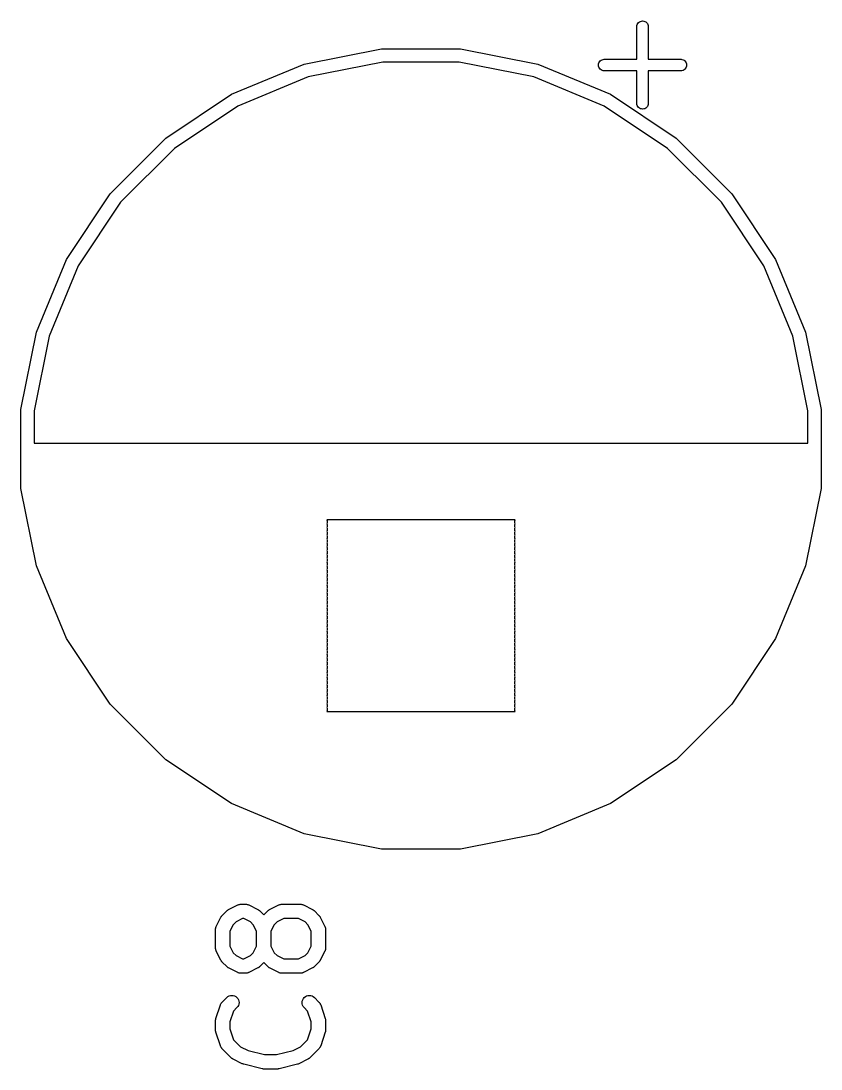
# Model space of a CAD drawing. Extents: x 2.56 to 5.78, y -4.33 to -3.11.
# Drawn here: x 3.6854 to 4.0146, y -3.6239 to -3.1929 of the extents above; entities that cross this region are included whole.
import ezdxf

# ---------------------------------------------------------------- set-up
doc = ezdxf.new("R2010")
doc.units = 0
doc.header["$MEASUREMENT"] = 0
doc.layers.add('BLACK', color=7, linetype='CONTINUOUS')

msp = doc.modelspace()

# ---------------------------------------------------------------- linework, layer by layer
at = {"layer": 'BLACK', "linetype": 'CONTINUOUS'}
for p, q in [((3.93946, -3.19361), (3.93982, -3.19331)), ((3.93982, -3.19331), (3.94023, -3.19309)), ((3.94023, -3.19309), (3.94068, -3.19296)), ((3.94068, -3.19296), (3.94114, -3.19291)), ((3.94114, -3.19291), (3.9416, -3.19296)), ((3.9416, -3.19296), (3.94205, -3.19309)), ((3.94205, -3.19309), (3.94246, -3.19331)), ((3.94246, -3.19331), (3.94282, -3.19361)), ((3.93878, -3.19517), (3.93881, -3.19482)), ((3.93878, -3.20867), (3.93878, -3.19517)), ((3.93881, -3.19482), (3.93895, -3.19438)), ((3.93895, -3.19438), (3.93917, -3.19397)), ((3.93917, -3.19397), (3.93946, -3.19361)), ((3.94282, -3.19361), (3.94312, -3.19397)), ((3.94312, -3.19397), (3.94333, -3.19438)), ((3.94333, -3.19438), (3.94347, -3.19482)), ((3.94347, -3.19482), (3.9435, -3.19517)), ((3.9435, -3.19517), (3.9435, -3.20867)), ((3.802, -3.21066), (3.83379, -3.20434)), ((3.83379, -3.20434), (3.86621, -3.20434)), ((3.86621, -3.20434), (3.898, -3.21066)), ((3.77205, -3.22307), (3.802, -3.21066)), ((3.83433, -3.20982), (3.8036, -3.21594)), ((3.86567, -3.20982), (3.83433, -3.20982)), ((3.8964, -3.21594), (3.86567, -3.20982)), ((3.898, -3.21066), (3.92795, -3.22307)), ((3.92302, -3.21104), (3.92307, -3.21057)), ((3.92307, -3.21057), (3.9232, -3.21013)), ((3.9232, -3.21013), (3.92342, -3.20972)), ((3.92342, -3.20972), (3.92372, -3.20936)), ((3.92372, -3.20936), (3.92407, -3.20906)), ((3.92407, -3.20906), (3.92449, -3.20884)), ((3.92449, -3.20884), (3.92493, -3.20871)), ((3.92493, -3.20871), (3.92528, -3.20867)), ((3.92528, -3.20867), (3.93878, -3.20867)), ((3.9435, -3.20867), (3.95701, -3.20867)), ((3.95701, -3.20867), (3.95735, -3.20871)), ((3.95735, -3.20871), (3.9578, -3.20884)), ((3.9578, -3.20884), (3.95821, -3.20906)), ((3.95821, -3.20906), (3.95857, -3.20936)), ((3.95857, -3.20936), (3.95886, -3.20972)), ((3.95886, -3.20972), (3.95908, -3.21013)), ((3.95908, -3.21013), (3.95922, -3.21057)), ((3.95922, -3.21057), (3.95926, -3.21104)), ((3.92307, -3.2115), (3.92302, -3.21104)), ((3.9232, -3.21194), (3.92307, -3.2115)), ((3.92342, -3.21235), (3.9232, -3.21194)), ((3.92372, -3.21271), (3.92342, -3.21235)), ((3.92407, -3.21301), (3.92372, -3.21271)), ((3.92449, -3.21323), (3.92407, -3.21301)), ((3.92493, -3.21336), (3.92449, -3.21323)), ((3.92528, -3.2134), (3.92493, -3.21336)), ((3.93878, -3.2134), (3.92528, -3.2134)), ((3.93878, -3.2269), (3.93878, -3.2134)), ((3.95701, -3.2134), (3.9435, -3.2134)), ((3.9435, -3.2134), (3.9435, -3.2269)), ((3.95735, -3.21336), (3.95701, -3.2134)), ((3.9578, -3.21323), (3.95735, -3.21336)), ((3.95821, -3.21301), (3.9578, -3.21323)), ((3.95857, -3.21271), (3.95821, -3.21301)), ((3.95886, -3.21235), (3.95857, -3.21271)), ((3.95908, -3.21194), (3.95886, -3.21235)), ((3.95922, -3.2115), (3.95908, -3.21194)), ((3.95926, -3.21104), (3.95922, -3.2115)), ((3.8036, -3.21594), (3.77465, -3.22793)), ((3.92535, -3.22793), (3.8964, -3.21594)), ((3.7451, -3.24108), (3.77205, -3.22307)), ((3.92795, -3.22307), (3.9549, -3.24108)), ((3.77465, -3.22793), (3.7486, -3.24534)), ((3.9514, -3.24534), (3.92535, -3.22793)), ((3.93881, -3.22725), (3.93878, -3.2269)), ((3.93895, -3.22769), (3.93881, -3.22725)), ((3.93917, -3.2281), (3.93895, -3.22769)), ((3.94333, -3.22769), (3.94312, -3.2281)), ((3.94347, -3.22725), (3.94333, -3.22769)), ((3.9435, -3.2269), (3.94347, -3.22725)), ((3.93946, -3.22846), (3.93917, -3.2281)), ((3.93982, -3.22876), (3.93946, -3.22846)), ((3.94023, -3.22898), (3.93982, -3.22876)), ((3.94068, -3.22911), (3.94023, -3.22898)), ((3.94114, -3.22916), (3.94068, -3.22911)), ((3.9416, -3.22911), (3.94114, -3.22916)), ((3.94205, -3.22898), (3.9416, -3.22911)), ((3.94246, -3.22876), (3.94205, -3.22898)), ((3.94282, -3.22846), (3.94246, -3.22876)), ((3.94312, -3.2281), (3.94282, -3.22846)), ((3.72218, -3.264), (3.7451, -3.24108)), ((3.9549, -3.24108), (3.97782, -3.264)), ((3.7486, -3.24534), (3.72644, -3.26749)), ((3.97356, -3.26749), (3.9514, -3.24534)), ((3.70417, -3.29095), (3.72218, -3.264)), ((3.97782, -3.264), (3.99583, -3.29095)), ((3.72644, -3.26749), (3.70903, -3.29355)), ((3.99097, -3.29355), (3.97356, -3.26749)), ((3.69177, -3.3209), (3.70417, -3.29095)), ((3.99583, -3.29095), (4.00823, -3.3209)), ((3.70903, -3.29355), (3.69704, -3.3225)), ((4.00296, -3.3225), (3.99097, -3.29355)), ((3.68544, -3.35269), (3.69177, -3.3209)), ((3.69704, -3.3225), (3.69093, -3.35323)), ((4.00907, -3.35323), (4.00296, -3.3225)), ((4.00823, -3.3209), (4.01456, -3.35269)), ((3.68544, -3.38511), (3.68544, -3.35269)), ((4.01456, -3.35269), (4.01456, -3.38511)), ((3.69093, -3.35323), (3.69093, -3.36654)), ((4.00907, -3.36654), (4.00907, -3.35323)), ((3.69093, -3.36654), (4.00907, -3.36654)), ((3.69177, -3.4169), (3.68544, -3.38511)), ((4.01456, -3.38511), (4.00823, -3.4169)), ((3.8113, -3.39803), (3.81128, -3.39807)), ((3.81128, -3.39807), (3.81138, -3.3984)), ((3.81138, -3.39932), (3.81128, -3.39965)), ((3.81128, -3.39965), (3.81138, -3.39997)), ((3.8887, -3.39803), (3.8113, -3.39803)), ((3.81138, -3.3984), (3.81143, -3.39886)), ((3.81143, -3.39886), (3.81138, -3.39932)), ((3.81138, -3.39997), (3.81143, -3.40043)), ((3.81143, -3.40043), (3.81138, -3.4009)), ((3.88857, -3.39886), (3.88862, -3.3984)), ((3.88862, -3.39932), (3.88857, -3.39886)), ((3.88857, -3.40043), (3.88862, -3.39997)), ((3.88862, -3.4009), (3.88857, -3.40043)), ((3.88862, -3.3984), (3.88872, -3.39807)), ((3.88872, -3.39965), (3.88862, -3.39932)), ((3.88862, -3.39997), (3.88872, -3.39965)), ((3.88872, -3.39807), (3.8887, -3.39803)), ((3.81138, -3.4009), (3.81128, -3.40122)), ((3.81128, -3.40122), (3.81138, -3.40154)), ((3.81138, -3.40247), (3.81128, -3.4028)), ((3.81128, -3.4028), (3.81138, -3.40312)), ((3.81138, -3.40405), (3.81128, -3.40437)), ((3.81128, -3.40437), (3.81138, -3.40469)), ((3.81138, -3.40154), (3.81143, -3.40201)), ((3.81143, -3.40201), (3.81138, -3.40247)), ((3.81138, -3.40312), (3.81143, -3.40358)), ((3.81143, -3.40358), (3.81138, -3.40405)), ((3.81138, -3.40469), (3.81143, -3.40516)), ((3.88857, -3.40201), (3.88862, -3.40154)), ((3.88862, -3.40247), (3.88857, -3.40201)), ((3.88857, -3.40358), (3.88862, -3.40312)), ((3.88862, -3.40405), (3.88857, -3.40358)), ((3.88857, -3.40516), (3.88862, -3.40469)), ((3.88872, -3.40122), (3.88862, -3.4009)), ((3.88862, -3.40154), (3.88872, -3.40122)), ((3.88872, -3.4028), (3.88862, -3.40247)), ((3.88862, -3.40312), (3.88872, -3.4028)), ((3.88872, -3.40437), (3.88862, -3.40405)), ((3.88862, -3.40469), (3.88872, -3.40437)), ((3.81138, -3.40562), (3.81128, -3.40594)), ((3.81128, -3.40594), (3.81138, -3.40627)), ((3.81138, -3.4072), (3.81128, -3.40752)), ((3.81128, -3.40752), (3.81138, -3.40784)), ((3.81138, -3.40877), (3.81128, -3.40909)), ((3.81143, -3.40516), (3.81138, -3.40562)), ((3.81138, -3.40627), (3.81143, -3.40673)), ((3.81143, -3.40673), (3.81138, -3.4072)), ((3.81138, -3.40784), (3.81143, -3.40831)), ((3.81143, -3.40831), (3.81138, -3.40877)), ((3.88862, -3.40562), (3.88857, -3.40516)), ((3.88857, -3.40673), (3.88862, -3.40627)), ((3.88862, -3.4072), (3.88857, -3.40673)), ((3.88857, -3.40831), (3.88862, -3.40784)), ((3.88862, -3.40877), (3.88857, -3.40831)), ((3.88872, -3.40594), (3.88862, -3.40562)), ((3.88862, -3.40627), (3.88872, -3.40594)), ((3.88872, -3.40752), (3.88862, -3.4072)), ((3.88862, -3.40784), (3.88872, -3.40752)), ((3.88872, -3.40909), (3.88862, -3.40877)), ((3.81128, -3.40909), (3.81138, -3.40942)), ((3.81138, -3.41034), (3.81128, -3.41067)), ((3.81128, -3.41067), (3.81138, -3.41099)), ((3.81138, -3.41192), (3.81128, -3.41224)), ((3.81128, -3.41224), (3.81138, -3.41257)), ((3.81138, -3.40942), (3.81143, -3.40988)), ((3.81143, -3.40988), (3.81138, -3.41034)), ((3.81138, -3.41099), (3.81143, -3.41146)), ((3.81143, -3.41146), (3.81138, -3.41192)), ((3.81138, -3.41257), (3.81143, -3.41303)), ((3.81143, -3.41303), (3.81138, -3.41349)), ((3.88857, -3.40988), (3.88862, -3.40942)), ((3.88862, -3.41034), (3.88857, -3.40988)), ((3.88857, -3.41146), (3.88862, -3.41099)), ((3.88862, -3.41192), (3.88857, -3.41146)), ((3.88857, -3.41303), (3.88862, -3.41257)), ((3.88862, -3.41349), (3.88857, -3.41303)), ((3.88862, -3.40942), (3.88872, -3.40909)), ((3.88872, -3.41067), (3.88862, -3.41034)), ((3.88862, -3.41099), (3.88872, -3.41067)), ((3.88872, -3.41224), (3.88862, -3.41192)), ((3.88862, -3.41257), (3.88872, -3.41224)), ((3.70417, -3.44685), (3.69177, -3.4169)), ((3.81138, -3.41349), (3.81128, -3.41382)), ((3.81128, -3.41382), (3.81138, -3.41414)), ((3.81138, -3.41507), (3.81128, -3.41539)), ((3.81128, -3.41539), (3.81138, -3.41572)), ((3.81138, -3.41664), (3.81128, -3.41697)), ((3.81128, -3.41697), (3.81138, -3.41729)), ((3.81138, -3.41414), (3.81143, -3.41461)), ((3.81143, -3.41461), (3.81138, -3.41507)), ((3.81138, -3.41572), (3.81143, -3.41618)), ((3.81143, -3.41618), (3.81138, -3.41664)), ((3.81138, -3.41729), (3.81143, -3.41776)), ((3.88857, -3.41461), (3.88862, -3.41414)), ((3.88862, -3.41507), (3.88857, -3.41461)), ((3.88857, -3.41618), (3.88862, -3.41572)), ((3.88862, -3.41664), (3.88857, -3.41618)), ((3.88857, -3.41776), (3.88862, -3.41729)), ((3.88872, -3.41382), (3.88862, -3.41349)), ((3.88862, -3.41414), (3.88872, -3.41382)), ((3.88872, -3.41539), (3.88862, -3.41507)), ((3.88862, -3.41572), (3.88872, -3.41539)), ((3.88872, -3.41697), (3.88862, -3.41664)), ((3.88862, -3.41729), (3.88872, -3.41697)), ((4.00823, -3.4169), (3.99583, -3.44685)), ((3.81138, -3.41822), (3.81128, -3.41854)), ((3.81128, -3.41854), (3.81138, -3.41887)), ((3.81138, -3.41979), (3.81128, -3.42012)), ((3.81128, -3.42012), (3.81138, -3.42044)), ((3.81138, -3.42137), (3.81128, -3.42169)), ((3.81128, -3.42169), (3.81138, -3.42202)), ((3.81143, -3.41776), (3.81138, -3.41822)), ((3.81138, -3.41887), (3.81143, -3.41933)), ((3.81143, -3.41933), (3.81138, -3.41979)), ((3.81138, -3.42044), (3.81143, -3.42091)), ((3.81143, -3.42091), (3.81138, -3.42137)), ((3.88862, -3.41822), (3.88857, -3.41776)), ((3.88857, -3.41933), (3.88862, -3.41887)), ((3.88862, -3.41979), (3.88857, -3.41933)), ((3.88857, -3.42091), (3.88862, -3.42044)), ((3.88862, -3.42137), (3.88857, -3.42091)), ((3.88872, -3.41854), (3.88862, -3.41822)), ((3.88862, -3.41887), (3.88872, -3.41854)), ((3.88872, -3.42012), (3.88862, -3.41979)), ((3.88862, -3.42044), (3.88872, -3.42012)), ((3.88872, -3.42169), (3.88862, -3.42137)), ((3.88862, -3.42202), (3.88872, -3.42169)), ((3.81138, -3.42294), (3.81128, -3.42327)), ((3.81128, -3.42327), (3.81138, -3.42359)), ((3.81138, -3.42452), (3.81128, -3.42484)), ((3.81128, -3.42484), (3.81138, -3.42517)), ((3.81138, -3.42609), (3.81128, -3.42642)), ((3.81138, -3.42202), (3.81143, -3.42248)), ((3.81143, -3.42248), (3.81138, -3.42294)), ((3.81138, -3.42359), (3.81143, -3.42406)), ((3.81143, -3.42406), (3.81138, -3.42452)), ((3.81138, -3.42517), (3.81143, -3.42563)), ((3.81143, -3.42563), (3.81138, -3.42609)), ((3.88857, -3.42248), (3.88862, -3.42202)), ((3.88862, -3.42294), (3.88857, -3.42248)), ((3.88857, -3.42406), (3.88862, -3.42359)), ((3.88862, -3.42452), (3.88857, -3.42406)), ((3.88857, -3.42563), (3.88862, -3.42517)), ((3.88862, -3.42609), (3.88857, -3.42563)), ((3.88872, -3.42327), (3.88862, -3.42294)), ((3.88862, -3.42359), (3.88872, -3.42327)), ((3.88872, -3.42484), (3.88862, -3.42452)), ((3.88862, -3.42517), (3.88872, -3.42484)), ((3.88872, -3.42642), (3.88862, -3.42609)), ((3.81128, -3.42642), (3.81138, -3.42674)), ((3.81138, -3.42767), (3.81128, -3.42799)), ((3.81128, -3.42799), (3.81138, -3.42832)), ((3.81138, -3.42924), (3.81128, -3.42957)), ((3.81128, -3.42957), (3.81138, -3.42989)), ((3.81138, -3.42674), (3.81143, -3.4272)), ((3.81143, -3.4272), (3.81138, -3.42767)), ((3.81138, -3.42832), (3.81143, -3.42878)), ((3.81143, -3.42878), (3.81138, -3.42924)), ((3.81138, -3.42989), (3.81143, -3.43035)), ((3.81143, -3.43035), (3.81138, -3.43082)), ((3.88857, -3.4272), (3.88862, -3.42674)), ((3.88862, -3.42767), (3.88857, -3.4272)), ((3.88857, -3.42878), (3.88862, -3.42832)), ((3.88862, -3.42924), (3.88857, -3.42878)), ((3.88857, -3.43035), (3.88862, -3.42989)), ((3.88862, -3.43082), (3.88857, -3.43035)), ((3.88862, -3.42674), (3.88872, -3.42642)), ((3.88872, -3.42799), (3.88862, -3.42767)), ((3.88862, -3.42832), (3.88872, -3.42799)), ((3.88872, -3.42957), (3.88862, -3.42924)), ((3.88862, -3.42989), (3.88872, -3.42957)), ((3.81138, -3.43082), (3.81128, -3.43114)), ((3.81128, -3.43114), (3.81138, -3.43147)), ((3.81138, -3.43239), (3.81128, -3.43272)), ((3.81128, -3.43272), (3.81138, -3.43304)), ((3.81138, -3.43397), (3.81128, -3.43429)), ((3.81128, -3.43429), (3.81138, -3.43462)), ((3.81138, -3.43147), (3.81143, -3.43193)), ((3.81143, -3.43193), (3.81138, -3.43239)), ((3.81138, -3.43304), (3.81143, -3.4335)), ((3.81143, -3.4335), (3.81138, -3.43397)), ((3.81138, -3.43462), (3.81143, -3.43508)), ((3.88857, -3.43193), (3.88862, -3.43147)), ((3.88862, -3.43239), (3.88857, -3.43193)), ((3.88857, -3.4335), (3.88862, -3.43304)), ((3.88862, -3.43397), (3.88857, -3.4335)), ((3.88857, -3.43508), (3.88862, -3.43462)), ((3.88872, -3.43114), (3.88862, -3.43082)), ((3.88862, -3.43147), (3.88872, -3.43114)), ((3.88872, -3.43272), (3.88862, -3.43239)), ((3.88862, -3.43304), (3.88872, -3.43272)), ((3.88872, -3.43429), (3.88862, -3.43397)), ((3.88862, -3.43462), (3.88872, -3.43429)), ((3.81138, -3.43554), (3.81128, -3.43587)), ((3.81128, -3.43587), (3.81138, -3.43619)), ((3.81138, -3.43712), (3.81128, -3.43744)), ((3.81128, -3.43744), (3.81138, -3.43777)), ((3.81138, -3.43869), (3.81128, -3.43902)), ((3.81128, -3.43902), (3.81138, -3.43934)), ((3.81143, -3.43508), (3.81138, -3.43554)), ((3.81138, -3.43619), (3.81143, -3.43665)), ((3.81143, -3.43665), (3.81138, -3.43712)), ((3.81138, -3.43777), (3.81143, -3.43823)), ((3.81143, -3.43823), (3.81138, -3.43869)), ((3.88862, -3.43554), (3.88857, -3.43508)), ((3.88857, -3.43665), (3.88862, -3.43619)), ((3.88862, -3.43712), (3.88857, -3.43665)), ((3.88857, -3.43823), (3.88862, -3.43777)), ((3.88862, -3.43869), (3.88857, -3.43823)), ((3.88872, -3.43587), (3.88862, -3.43554)), ((3.88862, -3.43619), (3.88872, -3.43587)), ((3.88872, -3.43744), (3.88862, -3.43712)), ((3.88862, -3.43777), (3.88872, -3.43744)), ((3.88872, -3.43902), (3.88862, -3.43869)), ((3.88862, -3.43934), (3.88872, -3.43902)), ((3.81138, -3.44027), (3.81128, -3.44059)), ((3.81128, -3.44059), (3.81138, -3.44091)), ((3.81138, -3.44184), (3.81128, -3.44217)), ((3.81128, -3.44217), (3.81138, -3.44249)), ((3.81138, -3.44342), (3.81128, -3.44374)), ((3.81138, -3.43934), (3.81143, -3.4398)), ((3.81143, -3.4398), (3.81138, -3.44027)), ((3.81138, -3.44091), (3.81143, -3.44138)), ((3.81143, -3.44138), (3.81138, -3.44184)), ((3.81138, -3.44249), (3.81143, -3.44295)), ((3.81143, -3.44295), (3.81138, -3.44342)), ((3.88857, -3.4398), (3.88862, -3.43934)), ((3.88862, -3.44027), (3.88857, -3.4398)), ((3.88857, -3.44138), (3.88862, -3.44091)), ((3.88862, -3.44184), (3.88857, -3.44138)), ((3.88857, -3.44295), (3.88862, -3.44249)), ((3.88862, -3.44342), (3.88857, -3.44295)), ((3.88872, -3.44059), (3.88862, -3.44027)), ((3.88862, -3.44091), (3.88872, -3.44059)), ((3.88872, -3.44217), (3.88862, -3.44184)), ((3.88862, -3.44249), (3.88872, -3.44217)), ((3.88872, -3.44374), (3.88862, -3.44342)), ((3.72218, -3.4738), (3.70417, -3.44685)), ((3.81128, -3.44374), (3.81138, -3.44406)), ((3.81138, -3.44499), (3.81128, -3.44531)), ((3.81128, -3.44531), (3.81138, -3.44564)), ((3.81138, -3.44657), (3.81128, -3.44689)), ((3.81128, -3.44689), (3.81138, -3.44721)), ((3.81138, -3.44406), (3.81143, -3.44453)), ((3.81143, -3.44453), (3.81138, -3.44499)), ((3.81138, -3.44564), (3.81143, -3.4461)), ((3.81143, -3.4461), (3.81138, -3.44657)), ((3.81138, -3.44721), (3.81143, -3.44768)), ((3.81143, -3.44768), (3.81138, -3.44814)), ((3.88857, -3.44453), (3.88862, -3.44406)), ((3.88862, -3.44499), (3.88857, -3.44453)), ((3.88857, -3.4461), (3.88862, -3.44564)), ((3.88862, -3.44657), (3.88857, -3.4461)), ((3.88857, -3.44768), (3.88862, -3.44721)), ((3.88862, -3.44814), (3.88857, -3.44768)), ((3.88862, -3.44406), (3.88872, -3.44374)), ((3.88872, -3.44531), (3.88862, -3.44499)), ((3.88862, -3.44564), (3.88872, -3.44531)), ((3.88872, -3.44689), (3.88862, -3.44657)), ((3.88862, -3.44721), (3.88872, -3.44689)), ((3.99583, -3.44685), (3.97782, -3.4738)), ((3.81138, -3.44814), (3.81128, -3.44846)), ((3.81128, -3.44846), (3.81138, -3.44879)), ((3.81138, -3.44972), (3.81128, -3.45004)), ((3.81128, -3.45004), (3.81138, -3.45036)), ((3.81138, -3.45129), (3.81128, -3.45161)), ((3.81128, -3.45161), (3.81138, -3.45194)), ((3.81138, -3.44879), (3.81143, -3.44925)), ((3.81143, -3.44925), (3.81138, -3.44972)), ((3.81138, -3.45036), (3.81143, -3.45083)), ((3.81143, -3.45083), (3.81138, -3.45129)), ((3.81138, -3.45194), (3.81143, -3.4524)), ((3.88857, -3.44925), (3.88862, -3.44879)), ((3.88862, -3.44972), (3.88857, -3.44925)), ((3.88857, -3.45083), (3.88862, -3.45036)), ((3.88862, -3.45129), (3.88857, -3.45083)), ((3.88857, -3.4524), (3.88862, -3.45194)), ((3.88872, -3.44846), (3.88862, -3.44814)), ((3.88862, -3.44879), (3.88872, -3.44846)), ((3.88872, -3.45004), (3.88862, -3.44972)), ((3.88862, -3.45036), (3.88872, -3.45004)), ((3.88872, -3.45161), (3.88862, -3.45129)), ((3.88862, -3.45194), (3.88872, -3.45161)), ((3.81138, -3.45286), (3.81128, -3.45319)), ((3.81128, -3.45319), (3.81138, -3.45351)), ((3.81138, -3.45444), (3.81128, -3.45476)), ((3.81128, -3.45476), (3.81138, -3.45509)), ((3.81138, -3.45601), (3.81128, -3.45634)), ((3.81128, -3.45634), (3.81138, -3.45666)), ((3.81143, -3.4524), (3.81138, -3.45286)), ((3.81138, -3.45351), (3.81143, -3.45398)), ((3.81143, -3.45398), (3.81138, -3.45444)), ((3.81138, -3.45509), (3.81143, -3.45555)), ((3.81143, -3.45555), (3.81138, -3.45601)), ((3.88862, -3.45286), (3.88857, -3.4524)), ((3.88857, -3.45398), (3.88862, -3.45351)), ((3.88862, -3.45444), (3.88857, -3.45398)), ((3.88857, -3.45555), (3.88862, -3.45509)), ((3.88862, -3.45601), (3.88857, -3.45555)), ((3.88872, -3.45319), (3.88862, -3.45286)), ((3.88862, -3.45351), (3.88872, -3.45319)), ((3.88872, -3.45476), (3.88862, -3.45444)), ((3.88862, -3.45509), (3.88872, -3.45476)), ((3.88872, -3.45634), (3.88862, -3.45601)), ((3.88862, -3.45666), (3.88872, -3.45634)), ((3.81138, -3.45759), (3.81128, -3.45791)), ((3.81128, -3.45791), (3.81138, -3.45824)), ((3.81138, -3.45916), (3.81128, -3.45949)), ((3.81128, -3.45949), (3.81138, -3.45981)), ((3.81138, -3.46074), (3.81128, -3.46106)), ((3.81138, -3.45666), (3.81143, -3.45713)), ((3.81143, -3.45713), (3.81138, -3.45759)), ((3.81138, -3.45824), (3.81143, -3.4587)), ((3.81143, -3.4587), (3.81138, -3.45916)), ((3.81138, -3.45981), (3.81143, -3.46028)), ((3.81143, -3.46028), (3.81138, -3.46074)), ((3.88857, -3.45713), (3.88862, -3.45666)), ((3.88862, -3.45759), (3.88857, -3.45713)), ((3.88857, -3.4587), (3.88862, -3.45824)), ((3.88862, -3.45916), (3.88857, -3.4587)), ((3.88857, -3.46028), (3.88862, -3.45981)), ((3.88862, -3.46074), (3.88857, -3.46028)), ((3.88872, -3.45791), (3.88862, -3.45759)), ((3.88862, -3.45824), (3.88872, -3.45791)), ((3.88872, -3.45949), (3.88862, -3.45916)), ((3.88862, -3.45981), (3.88872, -3.45949)), ((3.88872, -3.46106), (3.88862, -3.46074)), ((3.81128, -3.46106), (3.81138, -3.46139)), ((3.81138, -3.46231), (3.81128, -3.46264)), ((3.81128, -3.46264), (3.81138, -3.46296)), ((3.81138, -3.46389), (3.81128, -3.46421)), ((3.81128, -3.46421), (3.81138, -3.46454)), ((3.81138, -3.46139), (3.81143, -3.46185)), ((3.81143, -3.46185), (3.81138, -3.46231)), ((3.81138, -3.46296), (3.81143, -3.46343)), ((3.81143, -3.46343), (3.81138, -3.46389)), ((3.81138, -3.46454), (3.81143, -3.465)), ((3.81143, -3.465), (3.81138, -3.46546)), ((3.88857, -3.46185), (3.88862, -3.46139)), ((3.88862, -3.46231), (3.88857, -3.46185)), ((3.88857, -3.46343), (3.88862, -3.46296)), ((3.88862, -3.46389), (3.88857, -3.46343)), ((3.88857, -3.465), (3.88862, -3.46454)), ((3.88862, -3.46546), (3.88857, -3.465)), ((3.88862, -3.46139), (3.88872, -3.46106)), ((3.88872, -3.46264), (3.88862, -3.46231)), ((3.88862, -3.46296), (3.88872, -3.46264)), ((3.88872, -3.46421), (3.88862, -3.46389)), ((3.88862, -3.46454), (3.88872, -3.46421)), ((3.81138, -3.46546), (3.81128, -3.46579)), ((3.81128, -3.46579), (3.81138, -3.46611)), ((3.81138, -3.46704), (3.81128, -3.46736)), ((3.81128, -3.46736), (3.81138, -3.46769)), ((3.81138, -3.46861), (3.81128, -3.46894)), ((3.81128, -3.46894), (3.81138, -3.46926)), ((3.81138, -3.46611), (3.81143, -3.46657)), ((3.81143, -3.46657), (3.81138, -3.46704)), ((3.81138, -3.46769), (3.81143, -3.46815)), ((3.81143, -3.46815), (3.81138, -3.46861)), ((3.81138, -3.46926), (3.81143, -3.46972)), ((3.88857, -3.46657), (3.88862, -3.46611)), ((3.88862, -3.46704), (3.88857, -3.46657)), ((3.88857, -3.46815), (3.88862, -3.46769)), ((3.88862, -3.46861), (3.88857, -3.46815)), ((3.88857, -3.46972), (3.88862, -3.46926)), ((3.88872, -3.46579), (3.88862, -3.46546)), ((3.88862, -3.46611), (3.88872, -3.46579)), ((3.88872, -3.46736), (3.88862, -3.46704)), ((3.88862, -3.46769), (3.88872, -3.46736)), ((3.88872, -3.46894), (3.88862, -3.46861)), ((3.88862, -3.46926), (3.88872, -3.46894)), ((3.81138, -3.47019), (3.81128, -3.47051)), ((3.81128, -3.47051), (3.81138, -3.47084)), ((3.81138, -3.47176), (3.81128, -3.47209)), ((3.81128, -3.47209), (3.81138, -3.47241)), ((3.81138, -3.47334), (3.81128, -3.47366)), ((3.81128, -3.47366), (3.81138, -3.47399)), ((3.81143, -3.46972), (3.81138, -3.47019)), ((3.81138, -3.47084), (3.81143, -3.4713)), ((3.81143, -3.4713), (3.81138, -3.47176)), ((3.81138, -3.47241), (3.81143, -3.47287)), ((3.81143, -3.47287), (3.81138, -3.47334)), ((3.88862, -3.47019), (3.88857, -3.46972)), ((3.88857, -3.4713), (3.88862, -3.47084)), ((3.88862, -3.47176), (3.88857, -3.4713)), ((3.88857, -3.47287), (3.88862, -3.47241)), ((3.88862, -3.47334), (3.88857, -3.47287)), ((3.88872, -3.47051), (3.88862, -3.47019)), ((3.88862, -3.47084), (3.88872, -3.47051)), ((3.88872, -3.47209), (3.88862, -3.47176)), ((3.88862, -3.47241), (3.88872, -3.47209)), ((3.88872, -3.47366), (3.88862, -3.47334)), ((3.88862, -3.47399), (3.88872, -3.47366)), ((3.7451, -3.49672), (3.72218, -3.4738)), ((3.81138, -3.47491), (3.81128, -3.47524)), ((3.81128, -3.47524), (3.81138, -3.47556)), ((3.81138, -3.47649), (3.81128, -3.47681)), ((3.81128, -3.47681), (3.88872, -3.47681)), ((3.81138, -3.47399), (3.81143, -3.47445)), ((3.81143, -3.47445), (3.81138, -3.47491)), ((3.81138, -3.47556), (3.81143, -3.47602)), ((3.81143, -3.47602), (3.81138, -3.47649)), ((3.88857, -3.47445), (3.88862, -3.47399)), ((3.88862, -3.47491), (3.88857, -3.47445)), ((3.88857, -3.47602), (3.88862, -3.47556)), ((3.88862, -3.47649), (3.88857, -3.47602)), ((3.88872, -3.47524), (3.88862, -3.47491)), ((3.88862, -3.47556), (3.88872, -3.47524)), ((3.88872, -3.47681), (3.88862, -3.47649)), ((3.97782, -3.4738), (3.9549, -3.49672)), ((3.77205, -3.51473), (3.7451, -3.49672)), ((3.9549, -3.49672), (3.92795, -3.51473)), ((3.802, -3.52713), (3.77205, -3.51473)), ((3.92795, -3.51473), (3.898, -3.52713)), ((3.83379, -3.53346), (3.802, -3.52713)), ((3.898, -3.52713), (3.86621, -3.53346)), ((3.86621, -3.53346), (3.83379, -3.53346)), ((3.76823, -3.56073), (3.7701, -3.55885)), ((3.7701, -3.55885), (3.77013, -3.55882)), ((3.77013, -3.55882), (3.77026, -3.55872)), ((3.77026, -3.55872), (3.77038, -3.55861)), ((3.77038, -3.55861), (3.77049, -3.55854)), ((3.77049, -3.55854), (3.77058, -3.55846)), ((3.77058, -3.55846), (3.77073, -3.55839)), ((3.77073, -3.55839), (3.77087, -3.5583)), ((3.77087, -3.5583), (3.77462, -3.55643)), ((3.77462, -3.55643), (3.77466, -3.55641)), ((3.77466, -3.55641), (3.77474, -3.55638)), ((3.77474, -3.55638), (3.77481, -3.55634)), ((3.77481, -3.55634), (3.77501, -3.55628)), ((3.77501, -3.55628), (3.7752, -3.55621)), ((3.7752, -3.55621), (3.77528, -3.55619)), ((3.77528, -3.55619), (3.77537, -3.55617)), ((3.77537, -3.55617), (3.77557, -3.55615)), ((3.77557, -3.55615), (3.77577, -3.55612)), ((3.77577, -3.55612), (3.77585, -3.55612)), ((3.77585, -3.55612), (3.77594, -3.55611)), ((3.77594, -3.55611), (3.77781, -3.55611)), ((3.77781, -3.55611), (3.77786, -3.55611)), ((3.77786, -3.55611), (3.77794, -3.55612)), ((3.77794, -3.55612), (3.77803, -3.55612)), ((3.77803, -3.55612), (3.77823, -3.55616)), ((3.77823, -3.55616), (3.77843, -3.55618)), ((3.77843, -3.55618), (3.77851, -3.5562)), ((3.77851, -3.5562), (3.7786, -3.55622)), ((3.7786, -3.55622), (3.77879, -3.55629)), ((3.77879, -3.55629), (3.77898, -3.55635)), ((3.77898, -3.55635), (3.77905, -3.55639)), ((3.77905, -3.55639), (3.77913, -3.55643)), ((3.77913, -3.55643), (3.78288, -3.5583)), ((3.78288, -3.5583), (3.78292, -3.55832)), ((3.78292, -3.55832), (3.78306, -3.55841)), ((3.78306, -3.55841), (3.78321, -3.55849)), ((3.78321, -3.55849), (3.7833, -3.55857)), ((3.7833, -3.55857), (3.7834, -3.55863)), ((3.7834, -3.55863), (3.78352, -3.55875)), ((3.78352, -3.55875), (3.78365, -3.55885)), ((3.78365, -3.55885), (3.78531, -3.56051)), ((3.78531, -3.56051), (3.78697, -3.55885)), ((3.78697, -3.55885), (3.787, -3.55882)), ((3.787, -3.55882), (3.78713, -3.55872)), ((3.78713, -3.55872), (3.78725, -3.55861)), ((3.78725, -3.55861), (3.78736, -3.55854)), ((3.78736, -3.55854), (3.78745, -3.55846)), ((3.78745, -3.55846), (3.7876, -3.55839)), ((3.7876, -3.55839), (3.78774, -3.5583)), ((3.78774, -3.5583), (3.79149, -3.55643)), ((3.79149, -3.55643), (3.79153, -3.55641)), ((3.79153, -3.55641), (3.79161, -3.55638)), ((3.79161, -3.55638), (3.79169, -3.55634)), ((3.79169, -3.55634), (3.79188, -3.55628)), ((3.79188, -3.55628), (3.79207, -3.55621)), ((3.79207, -3.55621), (3.79216, -3.55619)), ((3.79216, -3.55619), (3.79224, -3.55617)), ((3.79224, -3.55617), (3.79244, -3.55615)), ((3.79244, -3.55615), (3.79264, -3.55612)), ((3.79264, -3.55612), (3.79273, -3.55612)), ((3.79273, -3.55612), (3.79281, -3.55611)), ((3.79281, -3.55611), (3.80031, -3.55611)), ((3.80031, -3.55611), (3.80035, -3.55611)), ((3.80035, -3.55611), (3.80044, -3.55612)), ((3.80044, -3.55612), (3.80053, -3.55612)), ((3.80053, -3.55612), (3.80072, -3.55616)), ((3.80072, -3.55616), (3.80093, -3.55618)), ((3.80093, -3.55618), (3.80101, -3.5562)), ((3.80101, -3.5562), (3.80109, -3.55622)), ((3.80109, -3.55622), (3.80128, -3.55629)), ((3.80128, -3.55629), (3.80147, -3.55635)), ((3.80147, -3.55635), (3.80155, -3.55639)), ((3.80155, -3.55639), (3.80163, -3.55643)), ((3.80163, -3.55643), (3.80538, -3.5583)), ((3.80538, -3.5583), (3.80542, -3.55832)), ((3.80542, -3.55832), (3.80556, -3.55841)), ((3.80556, -3.55841), (3.8057, -3.55849)), ((3.8057, -3.55849), (3.8058, -3.55857)), ((3.8058, -3.55857), (3.8059, -3.55863)), ((3.8059, -3.55863), (3.80602, -3.55875)), ((3.80602, -3.55875), (3.80615, -3.55885)), ((3.80615, -3.55885), (3.80802, -3.56073)), ((3.7658, -3.56524), (3.76767, -3.5615)), ((3.76767, -3.5615), (3.76769, -3.56146)), ((3.76769, -3.56146), (3.76778, -3.56132)), ((3.76778, -3.56132), (3.76786, -3.56117)), ((3.76786, -3.56117), (3.76794, -3.56108)), ((3.76794, -3.56108), (3.76801, -3.56098)), ((3.76801, -3.56098), (3.76812, -3.56086)), ((3.76812, -3.56086), (3.76823, -3.56073)), ((3.77394, -3.56337), (3.77274, -3.56456)), ((3.77664, -3.56202), (3.77394, -3.56337)), ((3.77712, -3.56202), (3.77664, -3.56202)), ((3.77981, -3.56337), (3.77712, -3.56202)), ((3.78101, -3.56456), (3.77981, -3.56337)), ((3.79081, -3.56337), (3.78961, -3.56456)), ((3.79351, -3.56202), (3.79081, -3.56337)), ((3.79961, -3.56202), (3.79351, -3.56202)), ((3.80231, -3.56337), (3.79961, -3.56202)), ((3.80351, -3.56456), (3.80231, -3.56337)), ((3.80802, -3.56073), (3.80805, -3.56076)), ((3.80805, -3.56076), (3.80816, -3.56089)), ((3.80816, -3.56089), (3.80827, -3.56101)), ((3.80827, -3.56101), (3.80834, -3.56111)), ((3.80834, -3.56111), (3.80841, -3.56121)), ((3.80841, -3.56121), (3.80849, -3.56135)), ((3.80849, -3.56135), (3.80858, -3.5615)), ((3.80858, -3.5615), (3.81045, -3.56524)), ((3.76549, -3.56652), (3.7655, -3.56644)), ((3.76549, -3.56657), (3.76549, -3.56652)), ((3.76549, -3.57406), (3.76549, -3.56657)), ((3.7655, -3.56635), (3.76553, -3.56615)), ((3.7655, -3.56644), (3.7655, -3.56635)), ((3.76553, -3.56615), (3.76555, -3.56595)), ((3.76555, -3.56595), (3.76558, -3.56587)), ((3.76558, -3.56587), (3.76559, -3.56578)), ((3.76559, -3.56578), (3.76567, -3.56559)), ((3.76567, -3.56559), (3.76573, -3.5654)), ((3.76573, -3.5654), (3.76577, -3.56533)), ((3.76577, -3.56533), (3.7658, -3.56524)), ((3.77274, -3.56456), (3.77139, -3.56726)), ((3.77139, -3.56726), (3.77139, -3.57337)), ((3.78236, -3.56726), (3.78101, -3.56456)), ((3.78236, -3.57337), (3.78236, -3.56726)), ((3.78961, -3.56456), (3.78827, -3.56726)), ((3.78827, -3.56726), (3.78827, -3.57337)), ((3.80486, -3.56726), (3.80351, -3.56456)), ((3.80486, -3.57337), (3.80486, -3.56726)), ((3.81045, -3.56524), (3.81047, -3.56528)), ((3.81047, -3.56528), (3.8105, -3.56536)), ((3.8105, -3.56536), (3.81054, -3.56544)), ((3.81054, -3.56544), (3.8106, -3.56563)), ((3.8106, -3.56563), (3.81067, -3.56582)), ((3.81067, -3.56582), (3.81068, -3.56591)), ((3.81068, -3.56591), (3.81071, -3.56599)), ((3.81071, -3.56599), (3.81073, -3.56619)), ((3.81073, -3.56619), (3.81076, -3.56639)), ((3.81076, -3.56639), (3.81075, -3.56648)), ((3.81075, -3.56648), (3.81076, -3.56657)), ((3.81076, -3.56657), (3.81076, -3.57406)), ((3.7655, -3.57415), (3.76549, -3.57406)), ((3.76549, -3.57424), (3.7655, -3.57415)), ((3.76552, -3.57444), (3.76549, -3.57424)), ((3.76554, -3.57464), (3.76552, -3.57444)), ((3.76557, -3.57472), (3.76554, -3.57464)), ((3.76558, -3.57481), (3.76557, -3.57472)), ((3.76565, -3.575), (3.76558, -3.57481)), ((3.76571, -3.57519), (3.76565, -3.575)), ((3.76575, -3.57527), (3.76571, -3.57519)), ((3.76578, -3.57535), (3.76575, -3.57527)), ((3.7658, -3.57539), (3.76578, -3.57535)), ((3.76767, -3.57913), (3.7658, -3.57539)), ((3.77139, -3.57337), (3.77274, -3.57606)), ((3.77274, -3.57606), (3.77394, -3.57726)), ((3.77981, -3.57726), (3.78101, -3.57606)), ((3.78101, -3.57606), (3.78236, -3.57337)), ((3.78827, -3.57337), (3.78961, -3.57606)), ((3.78961, -3.57606), (3.79081, -3.57726)), ((3.80231, -3.57726), (3.80351, -3.57606)), ((3.80351, -3.57606), (3.80486, -3.57337)), ((3.81045, -3.57538), (3.80858, -3.57913)), ((3.81048, -3.5753), (3.81045, -3.57538)), ((3.81052, -3.57523), (3.81048, -3.5753)), ((3.81059, -3.57504), (3.81052, -3.57523)), ((3.81066, -3.57485), (3.81059, -3.57504)), ((3.81067, -3.57476), (3.81066, -3.57485)), ((3.8107, -3.57468), (3.81067, -3.57476)), ((3.81072, -3.57448), (3.8107, -3.57468)), ((3.81076, -3.57428), (3.81072, -3.57448)), ((3.81076, -3.57411), (3.81075, -3.57419)), ((3.81075, -3.57419), (3.81076, -3.57428)), ((3.81076, -3.57406), (3.81076, -3.57411)), ((3.76776, -3.57928), (3.76767, -3.57913)), ((3.76784, -3.57942), (3.76776, -3.57928)), ((3.76792, -3.57952), (3.76784, -3.57942)), ((3.76798, -3.57962), (3.76792, -3.57952)), ((3.76809, -3.57974), (3.76798, -3.57962)), ((3.7682, -3.57987), (3.76809, -3.57974)), ((3.76823, -3.5799), (3.7682, -3.57987)), ((3.7701, -3.58178), (3.76823, -3.5799)), ((3.77394, -3.57726), (3.77664, -3.57861)), ((3.77664, -3.57861), (3.77712, -3.57861)), ((3.77712, -3.57861), (3.77981, -3.57726)), ((3.78531, -3.58012), (3.78365, -3.58178)), ((3.78697, -3.58178), (3.78531, -3.58012)), ((3.79081, -3.57726), (3.79351, -3.57861)), ((3.79351, -3.57861), (3.79961, -3.57861)), ((3.79961, -3.57861), (3.80231, -3.57726)), ((3.80802, -3.5799), (3.80615, -3.58178)), ((3.80813, -3.57977), (3.80802, -3.5799)), ((3.80824, -3.57965), (3.80813, -3.57977)), ((3.80831, -3.57955), (3.80824, -3.57965)), ((3.80839, -3.57946), (3.80831, -3.57955)), ((3.80847, -3.57931), (3.80839, -3.57946)), ((3.80856, -3.57917), (3.80847, -3.57931)), ((3.80858, -3.57913), (3.80856, -3.57917)), ((3.77023, -3.58188), (3.7701, -3.58178)), ((3.77035, -3.582), (3.77023, -3.58188)), ((3.77045, -3.58206), (3.77035, -3.582)), ((3.77055, -3.58214), (3.77045, -3.58206)), ((3.77069, -3.58222), (3.77055, -3.58214)), ((3.77083, -3.58231), (3.77069, -3.58222)), ((3.77087, -3.58233), (3.77083, -3.58231)), ((3.77462, -3.5842), (3.77087, -3.58233)), ((3.7747, -3.58424), (3.77462, -3.5842)), ((3.77478, -3.58428), (3.7747, -3.58424)), ((3.77497, -3.58434), (3.77478, -3.58428)), ((3.77516, -3.58441), (3.77497, -3.58434)), ((3.77524, -3.58443), (3.77516, -3.58441)), ((3.77533, -3.58445), (3.77524, -3.58443)), ((3.77553, -3.58447), (3.77533, -3.58445)), ((3.77572, -3.58451), (3.77553, -3.58447)), ((3.77581, -3.58451), (3.77572, -3.58451)), ((3.7759, -3.58452), (3.77581, -3.58451)), ((3.77594, -3.58452), (3.7759, -3.58452)), ((3.77781, -3.58452), (3.77594, -3.58452)), ((3.7779, -3.58451), (3.77781, -3.58452)), ((3.77799, -3.58451), (3.7779, -3.58451)), ((3.77819, -3.58448), (3.77799, -3.58451)), ((3.77839, -3.58446), (3.77819, -3.58448)), ((3.77847, -3.58443), (3.77839, -3.58446)), ((3.77856, -3.58442), (3.77847, -3.58443)), ((3.77875, -3.58435), (3.77856, -3.58442)), ((3.77894, -3.58429), (3.77875, -3.58435)), ((3.77902, -3.58425), (3.77894, -3.58429)), ((3.7791, -3.58422), (3.77902, -3.58425)), ((3.77913, -3.5842), (3.7791, -3.58422)), ((3.78288, -3.58233), (3.77913, -3.5842)), ((3.78302, -3.58224), (3.78288, -3.58233)), ((3.78317, -3.58217), (3.78302, -3.58224)), ((3.78327, -3.58209), (3.78317, -3.58217)), ((3.78337, -3.58202), (3.78327, -3.58209)), ((3.78349, -3.58191), (3.78337, -3.58202)), ((3.78362, -3.58181), (3.78349, -3.58191)), ((3.78365, -3.58178), (3.78362, -3.58181)), ((3.7871, -3.58188), (3.78697, -3.58178)), ((3.78722, -3.582), (3.7871, -3.58188)), ((3.78733, -3.58206), (3.78722, -3.582)), ((3.78742, -3.58214), (3.78733, -3.58206)), ((3.78757, -3.58222), (3.78742, -3.58214)), ((3.78771, -3.58231), (3.78757, -3.58222)), ((3.78774, -3.58233), (3.78771, -3.58231)), ((3.79149, -3.5842), (3.78774, -3.58233)), ((3.79157, -3.58424), (3.79149, -3.5842)), ((3.79165, -3.58428), (3.79157, -3.58424)), ((3.79184, -3.58434), (3.79165, -3.58428)), ((3.79203, -3.58441), (3.79184, -3.58434)), ((3.79212, -3.58443), (3.79203, -3.58441)), ((3.7922, -3.58445), (3.79212, -3.58443)), ((3.7924, -3.58447), (3.7922, -3.58445)), ((3.7926, -3.58451), (3.7924, -3.58447)), ((3.79268, -3.58451), (3.7926, -3.58451)), ((3.79277, -3.58452), (3.79268, -3.58451)), ((3.79281, -3.58452), (3.79277, -3.58452)), ((3.80031, -3.58452), (3.79281, -3.58452)), ((3.8004, -3.58451), (3.80031, -3.58452)), ((3.80048, -3.58451), (3.8004, -3.58451)), ((3.80068, -3.58448), (3.80048, -3.58451)), ((3.80088, -3.58446), (3.80068, -3.58448)), ((3.80097, -3.58443), (3.80088, -3.58446)), ((3.80105, -3.58442), (3.80097, -3.58443)), ((3.80124, -3.58435), (3.80105, -3.58442)), ((3.80144, -3.58429), (3.80124, -3.58435)), ((3.80151, -3.58425), (3.80144, -3.58429)), ((3.80159, -3.58422), (3.80151, -3.58425)), ((3.80163, -3.5842), (3.80159, -3.58422)), ((3.80538, -3.58233), (3.80163, -3.5842)), ((3.80552, -3.58224), (3.80538, -3.58233)), ((3.80567, -3.58217), (3.80552, -3.58224)), ((3.80576, -3.58209), (3.80567, -3.58217)), ((3.80587, -3.58202), (3.80576, -3.58209)), ((3.80599, -3.58191), (3.80587, -3.58202)), ((3.80612, -3.58181), (3.80599, -3.58191)), ((3.80615, -3.58178), (3.80612, -3.58181)), ((3.77013, -3.59444), (3.77058, -3.59409)), ((3.77058, -3.59409), (3.77109, -3.59382)), ((3.77109, -3.59382), (3.77165, -3.59366)), ((3.77165, -3.59366), (3.77222, -3.59361)), ((3.77222, -3.59361), (3.77279, -3.59367)), ((3.77279, -3.59367), (3.77334, -3.59384)), ((3.77334, -3.59384), (3.77385, -3.59412)), ((3.77385, -3.59412), (3.77429, -3.59449)), ((3.80199, -3.59446), (3.80244, -3.5941)), ((3.80244, -3.5941), (3.80295, -3.59383)), ((3.80295, -3.59383), (3.8035, -3.59366)), ((3.8035, -3.59366), (3.80407, -3.59361)), ((3.80407, -3.59361), (3.80464, -3.59367)), ((3.80464, -3.59367), (3.8052, -3.59384)), ((3.8052, -3.59384), (3.8057, -3.59411)), ((3.8057, -3.59411), (3.80615, -3.59447)), ((3.76564, -3.60313), (3.76751, -3.5975)), ((3.76751, -3.5975), (3.76753, -3.59746)), ((3.76753, -3.59746), (3.76756, -3.59738)), ((3.76756, -3.59738), (3.76759, -3.5973)), ((3.76759, -3.5973), (3.76768, -3.59712)), ((3.76768, -3.59712), (3.76777, -3.59694)), ((3.76777, -3.59694), (3.76782, -3.59687)), ((3.76782, -3.59687), (3.76786, -3.59679)), ((3.76786, -3.59679), (3.76799, -3.59664)), ((3.76799, -3.59664), (3.76811, -3.59647)), ((3.76811, -3.59647), (3.76817, -3.59642)), ((3.76817, -3.59642), (3.76823, -3.59635)), ((3.76823, -3.59635), (3.7701, -3.59447)), ((3.7701, -3.59447), (3.77013, -3.59444)), ((3.77428, -3.59865), (3.7729, -3.60003)), ((3.77464, -3.5982), (3.77428, -3.59865)), ((3.77429, -3.59449), (3.77465, -3.59494)), ((3.77492, -3.5977), (3.77464, -3.5982)), ((3.77465, -3.59494), (3.77492, -3.59545)), ((3.77492, -3.59545), (3.77509, -3.596)), ((3.77508, -3.59715), (3.77492, -3.5977)), ((3.77514, -3.59657), (3.77508, -3.59715)), ((3.77509, -3.596), (3.77514, -3.59657)), ((3.80111, -3.59653), (3.80117, -3.59596)), ((3.80116, -3.5971), (3.80111, -3.59653)), ((3.80132, -3.59766), (3.80116, -3.5971)), ((3.80117, -3.59596), (3.80134, -3.59541)), ((3.80158, -3.59817), (3.80132, -3.59766)), ((3.80134, -3.59541), (3.80162, -3.5949)), ((3.80194, -3.59862), (3.80158, -3.59817)), ((3.80162, -3.5949), (3.80199, -3.59446)), ((3.80197, -3.59865), (3.80194, -3.59862)), ((3.80335, -3.60003), (3.80197, -3.59865)), ((3.80615, -3.59447), (3.80802, -3.59635)), ((3.80802, -3.59635), (3.80805, -3.59638)), ((3.80805, -3.59638), (3.80811, -3.59645)), ((3.80811, -3.59645), (3.80817, -3.59651)), ((3.80817, -3.59651), (3.80829, -3.59667)), ((3.80829, -3.59667), (3.80841, -3.59683)), ((3.80841, -3.59683), (3.80845, -3.59691)), ((3.80845, -3.59691), (3.8085, -3.59698)), ((3.8085, -3.59698), (3.80858, -3.59716)), ((3.80858, -3.59716), (3.80868, -3.59734)), ((3.80868, -3.59734), (3.8087, -3.59742)), ((3.8087, -3.59742), (3.80874, -3.5975)), ((3.80874, -3.5975), (3.81061, -3.60313)), ((3.7729, -3.60003), (3.77139, -3.60454)), ((3.80486, -3.60454), (3.80335, -3.60003)), ((3.76549, -3.60402), (3.76551, -3.60385)), ((3.76549, -3.60406), (3.76549, -3.60402)), ((3.76549, -3.60781), (3.76549, -3.60406)), ((3.76551, -3.60369), (3.76554, -3.60357)), ((3.76551, -3.60385), (3.76551, -3.60369)), ((3.76554, -3.60357), (3.76555, -3.60345)), ((3.76555, -3.60345), (3.7656, -3.60329)), ((3.7656, -3.60329), (3.76564, -3.60313)), ((3.77139, -3.60454), (3.77139, -3.60733)), ((3.80486, -3.60733), (3.80486, -3.60454)), ((3.81061, -3.60313), (3.81062, -3.60317)), ((3.81062, -3.60317), (3.81066, -3.60333)), ((3.81066, -3.60333), (3.81071, -3.60349)), ((3.81071, -3.60349), (3.81072, -3.60361)), ((3.81072, -3.60361), (3.81074, -3.60373)), ((3.81074, -3.60373), (3.81075, -3.6039)), ((3.81075, -3.6039), (3.81076, -3.60406)), ((3.81076, -3.60406), (3.81076, -3.60781)), ((3.7655, -3.60798), (3.76549, -3.60781)), ((3.76551, -3.60814), (3.7655, -3.60798)), ((3.76553, -3.60826), (3.76551, -3.60814)), ((3.76554, -3.60838), (3.76553, -3.60826)), ((3.76559, -3.60854), (3.76554, -3.60838)), ((3.76563, -3.6087), (3.76559, -3.60854)), ((3.76564, -3.60874), (3.76563, -3.6087)), ((3.76751, -3.61437), (3.76564, -3.60874)), ((3.77139, -3.60733), (3.7729, -3.61184)), ((3.80335, -3.61184), (3.80486, -3.60733)), ((3.81061, -3.60874), (3.80874, -3.61437)), ((3.81065, -3.60858), (3.81061, -3.60874)), ((3.8107, -3.60842), (3.81065, -3.60858)), ((3.81071, -3.6083), (3.8107, -3.60842)), ((3.81074, -3.60818), (3.81071, -3.6083)), ((3.81076, -3.60785), (3.81074, -3.60802)), ((3.81074, -3.60802), (3.81074, -3.60818)), ((3.81076, -3.60781), (3.81076, -3.60785)), ((3.76755, -3.61445), (3.76751, -3.61437)), ((3.76757, -3.61453), (3.76755, -3.61445)), ((3.76767, -3.61471), (3.76757, -3.61453)), ((3.76775, -3.61489), (3.76767, -3.61471)), ((3.7678, -3.61497), (3.76775, -3.61489)), ((3.76784, -3.61504), (3.7678, -3.61497)), ((3.76796, -3.6152), (3.76784, -3.61504)), ((3.76808, -3.61537), (3.76796, -3.6152)), ((3.76814, -3.61543), (3.76808, -3.61537)), ((3.7682, -3.61549), (3.76814, -3.61543)), ((3.76823, -3.61552), (3.7682, -3.61549)), ((3.77198, -3.61927), (3.76823, -3.61552)), ((3.7729, -3.61184), (3.77581, -3.61476)), ((3.77581, -3.61476), (3.77884, -3.61627)), ((3.79741, -3.61627), (3.80044, -3.61476)), ((3.80044, -3.61476), (3.80335, -3.61184)), ((3.80802, -3.61552), (3.80427, -3.61927)), ((3.80808, -3.61546), (3.80802, -3.61552)), ((3.80814, -3.6154), (3.80808, -3.61546)), ((3.80826, -3.61523), (3.80814, -3.6154)), ((3.80839, -3.61508), (3.80826, -3.61523)), ((3.80843, -3.615), (3.80839, -3.61508)), ((3.80848, -3.61493), (3.80843, -3.615)), ((3.80857, -3.61475), (3.80848, -3.61493)), ((3.80866, -3.61457), (3.80857, -3.61475)), ((3.80869, -3.61449), (3.80866, -3.61457)), ((3.80872, -3.61441), (3.80869, -3.61449)), ((3.80874, -3.61437), (3.80872, -3.61441)), ((3.7721, -3.61938), (3.77198, -3.61927)), ((3.77222, -3.61949), (3.7721, -3.61938)), ((3.77233, -3.61956), (3.77222, -3.61949)), ((3.77242, -3.61964), (3.77233, -3.61956)), ((3.77257, -3.61972), (3.77242, -3.61964)), ((3.77271, -3.61981), (3.77257, -3.61972)), ((3.77274, -3.61983), (3.77271, -3.61981)), ((3.77649, -3.6217), (3.77274, -3.61983)), ((3.77884, -3.61627), (3.78568, -3.61798)), ((3.78568, -3.61798), (3.79057, -3.61798)), ((3.79057, -3.61798), (3.79741, -3.61627)), ((3.80351, -3.61983), (3.79976, -3.6217)), ((3.80365, -3.61974), (3.80351, -3.61983)), ((3.80379, -3.61966), (3.80365, -3.61974)), ((3.80389, -3.61958), (3.80379, -3.61966)), ((3.80399, -3.61952), (3.80389, -3.61958)), ((3.80411, -3.6194), (3.80399, -3.61952)), ((3.80424, -3.6193), (3.80411, -3.6194)), ((3.80427, -3.61927), (3.80424, -3.6193)), ((3.77651, -3.6217), (3.77649, -3.6217)), ((3.77652, -3.62171), (3.77651, -3.6217)), ((3.77677, -3.62181), (3.77652, -3.62171)), ((3.77703, -3.62191), (3.77677, -3.62181)), ((3.77705, -3.62191), (3.77703, -3.62191)), ((3.77706, -3.62191), (3.77705, -3.62191)), ((3.7771, -3.62192), (3.77706, -3.62191)), ((3.7846, -3.6238), (3.7771, -3.62192)), ((3.78465, -3.62381), (3.7846, -3.6238)), ((3.7847, -3.62382), (3.78465, -3.62381)), ((3.78493, -3.62385), (3.7847, -3.62382)), ((3.78517, -3.62388), (3.78493, -3.62385)), ((3.78522, -3.62388), (3.78517, -3.62388)), ((3.78527, -3.62389), (3.78522, -3.62388)), ((3.78531, -3.62389), (3.78527, -3.62389)), ((3.79094, -3.62389), (3.78531, -3.62389)), ((3.79099, -3.62388), (3.79094, -3.62389)), ((3.79104, -3.62388), (3.79099, -3.62388)), ((3.79128, -3.62385), (3.79104, -3.62388)), ((3.79151, -3.62383), (3.79128, -3.62385)), ((3.79156, -3.62381), (3.79151, -3.62383)), ((3.79161, -3.62381), (3.79156, -3.62381)), ((3.79165, -3.6238), (3.79161, -3.62381)), ((3.79915, -3.62192), (3.79165, -3.6238)), ((3.79917, -3.62192), (3.79915, -3.62192)), ((3.79918, -3.62192), (3.79917, -3.62192)), ((3.79943, -3.62182), (3.79918, -3.62192)), ((3.7997, -3.62173), (3.79943, -3.62182)), ((3.79971, -3.62172), (3.7997, -3.62173)), ((3.79972, -3.62172), (3.79971, -3.62172)), ((3.79976, -3.6217), (3.79972, -3.62172))]:
    msp.add_line(p, q, dxfattribs=at)

doc.saveas('drawing.dxf')
